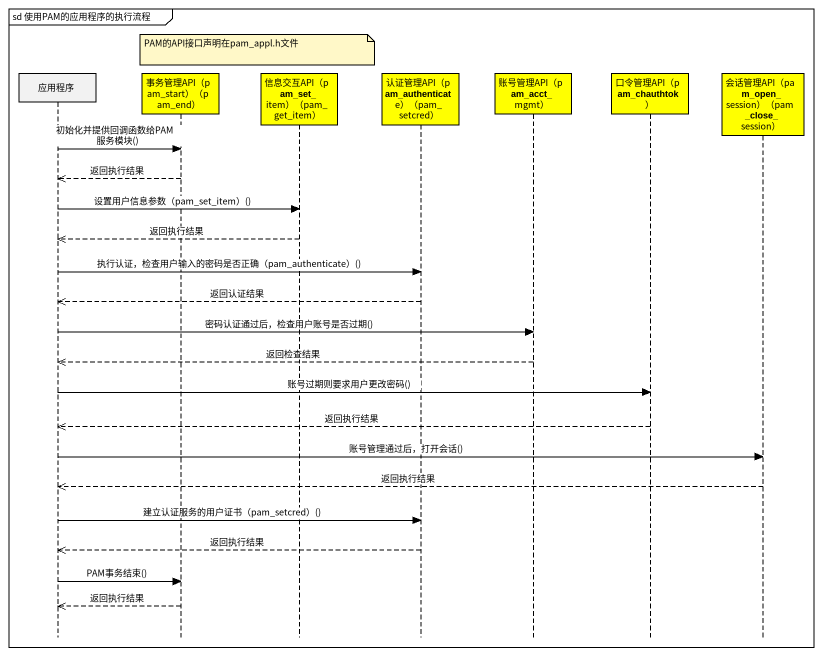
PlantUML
@startuml
mainframe sd 使用PAM的应用程序的执行流程
hide footbox
participant 应用程序
participant "事务管理API（pam_start）（pam_end）" as 事务管理API_pam_start_pam_end #FFFF00
participant "信息交互API（pam_set_item）（pam_get_item）" as 信息交互API_pam_set_item_pam #FFFF00
participant "认证管理API（pam_authenticate）（pam_setcred）" as 认证管理API_pam_authenticate #FFFF00
participant "账号管理API（pam_acct_mgmt）" as 账号管理API_pam_acct_mgmt #FFFF00
participant "口令管理API（pam_chauthtok）" as 口令管理API_pam_chauthtok #FFFF00
participant "会话管理API（pam_open_session）（pam_close_session）" as 会话管理API_pam_open_session #FFFF00

note over 信息交互API_pam_set_item_pam : PAM的API接口声明在pam_appl.h文件
应用程序 -> 事务管理API_pam_start_pam_end : 初始化并提供回调函数给PAM服务模块()
事务管理API_pam_start_pam_end -->> 应用程序 : 返回执行结果
应用程序 -> 信息交互API_pam_set_item_pam : 设置用户信息参数（pam_set_item）()
信息交互API_pam_set_item_pam -->> 应用程序 : 返回执行结果
应用程序 -> 认证管理API_pam_authenticate : 执行认证，检查用户输入的密码是否正确（pam_authenticate）()
认证管理API_pam_authenticate -->> 应用程序 : 返回认证结果
应用程序 -> 账号管理API_pam_acct_mgmt : 密码认证通过后，检查用户账号是否过期()
账号管理API_pam_acct_mgmt -->> 应用程序 : 返回检查结果
应用程序 -> 口令管理API_pam_chauthtok : 账号过期则要求用户更改密码()
口令管理API_pam_chauthtok -->> 应用程序 : 返回执行结果
应用程序 -> 会话管理API_pam_open_session : 账号管理通过后，打开会话()
会话管理API_pam_open_session -->> 应用程序 : 返回执行结果
应用程序 -> 认证管理API_pam_authenticate : 建立认证服务的用户证书（pam_setcred）()
认证管理API_pam_authenticate -->> 应用程序 : 返回执行结果
应用程序 -> 事务管理API_pam_start_pam_end : PAM事务结束()
事务管理API_pam_start_pam_end -->> 应用程序 : 返回执行结果
@enduml
